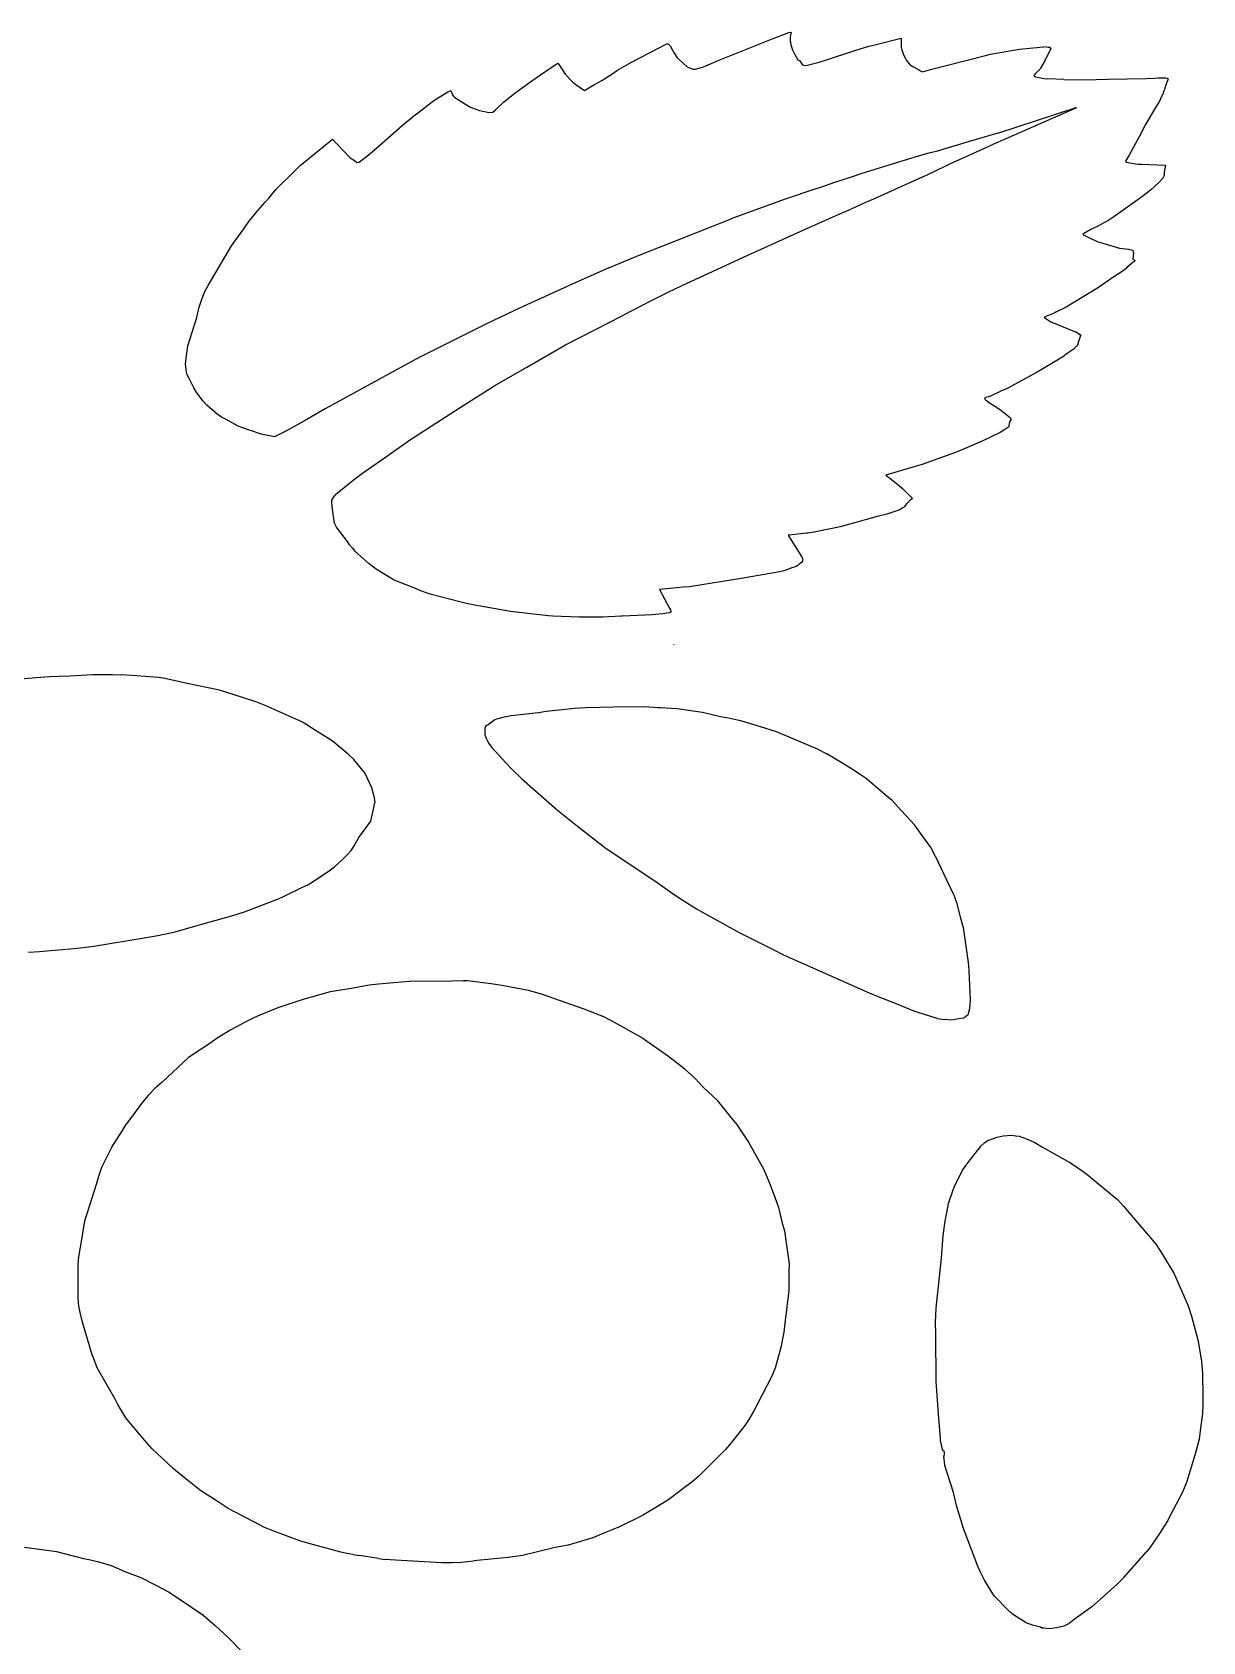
# Model space of a CAD drawing. Extents: x -208 to -97, y -176 to -61.
# Drawn here: x -152.6 to -97, y -137.8 to -61.3 of the extents above; entities that cross this region are included whole.
import ezdxf

# ---------------------------------------------------------------- set-up
doc = ezdxf.new("R2010")
doc.units = 0
doc.layers.get('0').update_dxf_attribs({"linetype": 'CONTINUOUS'})

msp = doc.modelspace()

# ---------------------------------------------------------------- linework, layer by layer
for p, q in [((-122.909, -62.124), (-122.445, -61.898)), ((-122.445, -61.898), (-122.392, -61.9)), ((-122.392, -61.9), (-122.299, -61.994)), ((-120.006, -62.689), (-117.404, -61.633)), ((-117.404, -61.633), (-116.652, -61.353)), ((-116.652, -61.353), (-116.545, -61.341)), ((-116.571, -61.488), (-116.597, -61.575)), ((-116.597, -61.575), (-116.596, -61.605)), ((-116.596, -61.605), (-116.591, -61.731)), ((-116.591, -61.731), (-116.551, -61.94)), ((-116.56, -61.424), (-116.571, -61.488)), ((-116.558, -61.391), (-116.56, -61.424)), ((-116.545, -61.341), (-116.558, -61.391)), ((-116.551, -61.94), (-116.478, -62.181)), ((-112.848, -62.003), (-112.567, -61.935)), ((-112.567, -61.935), (-111.319, -61.626)), ((-111.319, -61.626), (-111.318, -61.718)), ((-111.318, -61.718), (-111.319, -61.814)), ((-111.319, -61.814), (-111.318, -62.063)), ((-124.133, -62.765), (-122.909, -62.124)), ((-122.299, -61.994), (-122.099, -62.344)), ((-122.099, -62.344), (-121.965, -62.564)), ((-121.965, -62.564), (-121.813, -62.681)), ((-121.813, -62.681), (-121.658, -62.832)), ((-120.597, -62.946), (-120.006, -62.689)), ((-116.478, -62.181), (-116.37, -62.393)), ((-116.37, -62.393), (-116.22, -62.656)), ((-116.22, -62.656), (-116.132, -62.697)), ((-116.132, -62.697), (-116.057, -62.831)), ((-115.269, -62.78), (-114.917, -62.669)), ((-114.917, -62.669), (-113.519, -62.215)), ((-113.519, -62.215), (-112.848, -62.003)), ((-111.318, -62.063), (-111.305, -62.125)), ((-111.305, -62.125), (-111.211, -62.419)), ((-111.211, -62.419), (-111.115, -62.585)), ((-111.115, -62.585), (-111.066, -62.681)), ((-111.066, -62.681), (-110.913, -62.855)), ((-109.854, -63.105), (-107.372, -62.462)), ((-107.372, -62.462), (-107.063, -62.389)), ((-107.063, -62.389), (-105.985, -62.196)), ((-105.985, -62.196), (-105.692, -62.147)), ((-105.692, -62.147), (-105.205, -62.1)), ((-105.205, -62.1), (-104.541, -62.039)), ((-104.478, -62.672), (-104.696, -63.046)), ((-104.322, -62.063), (-104.541, -62.039)), ((-104.405, -62.527), (-104.478, -62.672)), ((-104.288, -62.287), (-104.405, -62.527)), ((-104.234, -62.07), (-104.322, -62.063)), ((-104.208, -62.112), (-104.288, -62.287)), ((-104.208, -62.112), (-104.234, -62.07)), ((-128.919, -63.676), (-127.989, -63.046)), ((-127.989, -63.046), (-127.626, -62.817)), ((-127.626, -62.817), (-127.539, -62.947)), ((-127.539, -62.947), (-127.284, -63.341)), ((-127.284, -63.341), (-126.98, -63.653)), ((-125.544, -63.631), (-125.113, -63.371)), ((-125.113, -63.371), (-124.796, -63.142)), ((-124.796, -63.142), (-124.133, -62.765)), ((-121.658, -62.832), (-121.479, -62.989)), ((-121.479, -62.989), (-121.295, -63.068)), ((-121.295, -63.068), (-121.197, -63.102)), ((-121.197, -63.102), (-121.162, -63.101)), ((-121.162, -63.101), (-121.101, -63.094)), ((-121.101, -63.094), (-120.76, -62.999)), ((-120.76, -62.999), (-120.597, -62.946)), ((-116.057, -62.831), (-116.019, -62.877)), ((-116.019, -62.877), (-115.957, -62.906)), ((-115.957, -62.906), (-115.838, -62.929)), ((-115.838, -62.929), (-115.269, -62.78)), ((-110.913, -62.855), (-110.835, -62.927)), ((-110.835, -62.927), (-110.758, -62.974)), ((-110.758, -62.974), (-110.499, -63.108)), ((-110.499, -63.108), (-110.403, -63.171)), ((-110.403, -63.171), (-110.3, -63.226)), ((-110.3, -63.226), (-109.854, -63.105)), ((-104.999, -63.388), (-105.002, -63.433)), ((-105.002, -63.433), (-104.938, -63.456)), ((-104.985, -63.364), (-104.999, -63.388)), ((-104.941, -63.323), (-104.985, -63.364)), ((-104.766, -63.15), (-104.941, -63.323)), ((-104.938, -63.456), (-104.756, -63.493)), ((-104.766, -63.15), (-104.731, -63.114)), ((-104.696, -63.046), (-104.731, -63.114)), ((-133.518, -64.593), (-132.944, -64.223)), ((-132.944, -64.223), (-132.858, -64.182)), ((-132.858, -64.182), (-132.727, -64.133)), ((-132.697, -64.147), (-132.727, -64.133)), ((-132.697, -64.147), (-132.682, -64.191)), ((-132.682, -64.191), (-132.648, -64.286)), ((-130.208, -64.669), (-129.671, -64.242)), ((-129.671, -64.242), (-128.919, -63.676)), ((-126.98, -63.653), (-126.929, -63.705)), ((-126.929, -63.705), (-126.769, -63.824)), ((-126.769, -63.824), (-126.357, -64.115)), ((-126.357, -64.115), (-126.072, -63.936)), ((-126.072, -63.936), (-125.883, -63.82)), ((-125.883, -63.82), (-125.544, -63.631)), ((-104.756, -63.493), (-104.531, -63.54)), ((-104.531, -63.54), (-104.366, -63.558)), ((-103.581, -63.594), (-104.366, -63.558)), ((-103.581, -63.594), (-103.048, -63.604)), ((-103.048, -63.604), (-102.051, -63.588)), ((-102.051, -63.588), (-101.487, -63.574)), ((-101.487, -63.574), (-99.676, -63.539)), ((-99.676, -63.539), (-99.273, -63.523)), ((-99.273, -63.523), (-99.116, -63.504)), ((-99.116, -63.504), (-98.878, -63.512)), ((-98.878, -63.512), (-98.747, -63.51)), ((-98.83, -64.13), (-98.861, -64.246)), ((-98.808, -64.058), (-98.83, -64.13)), ((-98.748, -63.883), (-98.808, -64.058)), ((-98.651, -63.609), (-98.748, -63.883)), ((-98.747, -63.51), (-98.67, -63.528)), ((-98.67, -63.528), (-98.623, -63.563)), ((-98.623, -63.563), (-98.651, -63.609)), ((-134.236, -65.134), (-133.518, -64.593)), ((-132.648, -64.286), (-132.599, -64.359)), ((-132.599, -64.359), (-132.548, -64.424)), ((-132.548, -64.424), (-132.476, -64.471)), ((-132.476, -64.471), (-131.812, -64.889)), ((-131.812, -64.889), (-131.703, -64.937)), ((-131.703, -64.937), (-131.347, -65.066)), ((-130.59, -65.028), (-130.208, -64.669)), ((-102.98, -64.939), (-107.105, -66.748)), ((-106.727, -66.133), (-103.049, -64.932)), ((-102.98, -64.939), (-103.049, -64.932)), ((-99.231, -64.918), (-99.702, -65.724)), ((-99.046, -64.611), (-99.231, -64.918)), ((-98.994, -64.506), (-99.046, -64.611)), ((-98.861, -64.246), (-98.994, -64.506)), ((-135.023, -65.775), (-134.476, -65.316)), ((-134.476, -65.316), (-134.236, -65.134)), ((-131.347, -65.066), (-131.211, -65.097)), ((-131.211, -65.097), (-131.034, -65.131)), ((-131.034, -65.131), (-130.914, -65.16)), ((-130.914, -65.16), (-130.716, -65.142)), ((-130.716, -65.142), (-130.59, -65.028)), ((-99.702, -65.724), (-99.997, -66.287)), ((-138.939, -66.908), (-138.338, -66.419)), ((-138.338, -66.419), (-138.16, -66.615)), ((-136.238, -66.834), (-135.023, -65.775)), ((-106.727, -66.133), (-108.132, -66.55)), ((-99.997, -66.287), (-100.481, -67.183)), ((-139.868, -67.674), (-138.939, -66.908)), ((-138.16, -66.615), (-137.499, -67.312)), ((-137.053, -67.493), (-136.786, -67.291)), ((-136.786, -67.291), (-136.666, -67.204)), ((-136.666, -67.204), (-136.238, -66.834)), ((-110.507, -67.228), (-111.909, -67.663)), ((-110.003, -67.094), (-110.507, -67.228)), ((-109.658, -67.013), (-110.003, -67.094)), ((-108.132, -66.55), (-109.658, -67.013)), ((-108.861, -67.537), (-107.105, -66.748)), ((-100.519, -67.237), (-100.652, -67.477)), ((-100.481, -67.183), (-100.519, -67.237)), ((-141.009, -68.797), (-140.213, -68.005)), ((-140.213, -68.005), (-139.868, -67.674)), ((-137.499, -67.312), (-137.299, -67.436)), ((-137.299, -67.436), (-137.189, -67.539)), ((-137.189, -67.539), (-137.078, -67.511)), ((-137.078, -67.511), (-137.053, -67.493)), ((-112.825, -67.947), (-113.237, -68.078)), ((-112.315, -67.787), (-112.825, -67.947)), ((-111.909, -67.663), (-112.315, -67.787)), ((-110.317, -68.236), (-109.745, -67.968)), ((-109.745, -67.968), (-109.094, -67.647)), ((-109.094, -67.647), (-109.002, -67.601)), ((-109.002, -67.601), (-108.861, -67.537)), ((-100.652, -67.477), (-100.624, -67.517)), ((-100.624, -67.517), (-100.355, -67.563)), ((-100.355, -67.563), (-100.176, -67.602)), ((-100.176, -67.602), (-100.034, -67.615)), ((-100.034, -67.615), (-99.909, -67.618)), ((-99.909, -67.618), (-98.76, -67.652)), ((-98.817, -67.988), (-98.819, -68.132)), ((-98.76, -67.652), (-98.817, -67.988)), ((-141.367, -69.231), (-141.009, -68.797)), ((-115.325, -68.773), (-116.871, -69.284)), ((-115.198, -68.729), (-115.325, -68.773)), ((-114.487, -68.487), (-115.198, -68.729)), ((-114.178, -68.385), (-114.487, -68.487)), ((-113.548, -68.179), (-114.178, -68.385)), ((-113.237, -68.078), (-113.548, -68.179)), ((-110.317, -68.236), (-112.631, -69.27)), ((-99.271, -68.668), (-99.466, -68.855)), ((-99.068, -68.489), (-99.271, -68.668)), ((-98.872, -68.269), (-99.068, -68.489)), ((-98.819, -68.132), (-98.872, -68.269)), ((-141.867, -69.794), (-141.536, -69.415)), ((-141.536, -69.415), (-141.367, -69.231)), ((-117.702, -69.584), (-119.312, -70.17)), ((-116.871, -69.284), (-117.702, -69.584)), ((-113.003, -69.439), (-113.461, -69.642)), ((-112.631, -69.27), (-113.003, -69.439)), ((-99.941, -69.211), (-101.21, -70.109)), ((-99.545, -68.913), (-99.941, -69.211)), ((-99.466, -68.855), (-99.545, -68.913)), ((-142.549, -70.686), (-142.307, -70.329)), ((-142.307, -70.329), (-141.963, -69.906)), ((-141.963, -69.906), (-141.867, -69.794)), ((-121.987, -71.24), (-119.312, -70.17)), ((-114.962, -70.299), (-115.786, -70.664)), ((-114.534, -70.111), (-114.962, -70.299)), ((-114.243, -69.984), (-114.534, -70.111)), ((-113.946, -69.855), (-114.243, -69.984)), ((-113.461, -69.642), (-113.946, -69.855)), ((-101.494, -70.306), (-101.693, -70.407)), ((-101.21, -70.109), (-101.494, -70.306)), ((-143.141, -71.492), (-142.549, -70.686)), ((-115.786, -70.664), (-118.155, -71.744)), ((-102.308, -70.721), (-102.683, -70.935)), ((-102.683, -70.935), (-102.662, -70.968)), ((-102.662, -70.968), (-102.557, -71.02)), ((-102.557, -71.02), (-102.392, -71.093)), ((-102.392, -71.093), (-101.966, -71.3)), ((-101.905, -70.524), (-102.308, -70.721)), ((-101.693, -70.407), (-101.905, -70.524)), ((-144.243, -73.384), (-143.141, -71.492)), ((-124.407, -72.203), (-123.602, -71.872)), ((-123.602, -71.872), (-122.795, -71.551)), ((-122.795, -71.551), (-121.987, -71.24)), ((-118.155, -71.744), (-118.61, -71.959)), ((-101.966, -71.3), (-101.726, -71.372)), ((-101.726, -71.372), (-100.937, -71.597)), ((-100.937, -71.597), (-100.508, -71.658)), ((-100.508, -71.658), (-100.381, -71.682)), ((-100.381, -71.682), (-100.308, -71.714)), ((-100.283, -71.82), (-100.311, -72.126)), ((-100.308, -71.714), (-100.295, -71.771)), ((-100.295, -71.771), (-100.283, -71.82)), ((-125.209, -72.543), (-126.8, -73.251)), ((-125.209, -72.543), (-124.407, -72.203)), ((-118.61, -71.959), (-121.743, -73.394)), ((-100.624, -72.568), (-100.747, -72.663)), ((-100.594, -72.528), (-100.624, -72.568)), ((-100.219, -72.212), (-100.594, -72.528)), ((-100.311, -72.126), (-100.203, -72.183)), ((-100.203, -72.183), (-100.219, -72.212)), ((-144.403, -73.67), (-144.243, -73.384)), ((-126.8, -73.251), (-129.454, -74.453)), ((-121.743, -73.394), (-122.402, -73.71)), ((-101.262, -73.003), (-101.934, -73.476)), ((-100.81, -72.711), (-101.262, -73.003)), ((-100.747, -72.663), (-100.81, -72.711)), ((-144.688, -74.449), (-144.554, -74.032)), ((-144.554, -74.032), (-144.403, -73.67)), ((-123.188, -74.104), (-124.512, -74.786)), ((-122.402, -73.71), (-123.188, -74.104)), ((-101.934, -73.476), (-103.47, -74.402)), ((-145.215, -76.249), (-144.786, -74.905)), ((-144.786, -74.905), (-144.688, -74.449)), ((-129.454, -74.453), (-131.027, -75.196)), ((-127.273, -76.202), (-124.512, -74.786)), ((-104.498, -74.876), (-104.513, -74.9)), ((-104.513, -74.9), (-104.49, -74.921)), ((-104.472, -74.86), (-104.498, -74.876)), ((-104.49, -74.921), (-104.209, -75.104)), ((-104.441, -74.855), (-104.472, -74.86)), ((-104.052, -74.695), (-104.441, -74.855)), ((-103.97, -74.642), (-104.052, -74.695)), ((-103.47, -74.402), (-103.97, -74.642)), ((-131.027, -75.196), (-132.755, -76.067)), ((-104.209, -75.104), (-104.16, -75.124)), ((-104.16, -75.124), (-103.422, -75.426)), ((-103.422, -75.426), (-103.083, -75.558)), ((-103.083, -75.558), (-103.047, -75.571)), ((-103.047, -75.571), (-103.006, -75.586)), ((-103.006, -75.586), (-102.82, -75.7)), ((-102.82, -75.7), (-102.783, -75.725)), ((-145.293, -76.836), (-145.215, -76.249)), ((-132.755, -76.067), (-134.184, -76.781)), ((-129.097, -77.25), (-127.273, -76.202)), ((-103.139, -76.418), (-103.42, -76.613)), ((-102.978, -76.256), (-103.139, -76.418)), ((-102.938, -76.203), (-102.978, -76.256)), ((-102.905, -76.157), (-102.938, -76.203)), ((-102.907, -76.045), (-102.911, -76.113)), ((-102.905, -76.157), (-102.911, -76.113)), ((-102.88, -76.015), (-102.907, -76.045)), ((-102.862, -75.94), (-102.88, -76.015)), ((-102.852, -75.912), (-102.862, -75.94)), ((-102.823, -75.858), (-102.852, -75.912)), ((-102.795, -75.756), (-102.823, -75.858)), ((-102.783, -75.725), (-102.795, -75.756)), ((-145.328, -77.108), (-145.293, -76.836)), ((-145.294, -77.374), (-145.328, -77.108)), ((-134.982, -77.213), (-138.682, -79.245)), ((-134.184, -76.781), (-134.982, -77.213)), ((-104.069, -77.037), (-104.847, -77.488)), ((-103.634, -76.766), (-104.069, -77.037)), ((-103.42, -76.613), (-103.634, -76.766)), ((-145.267, -77.585), (-145.294, -77.374)), ((-145.182, -77.728), (-145.267, -77.585)), ((-144.933, -78.247), (-145.182, -77.728)), ((-130.629, -78.125), (-129.097, -77.25)), ((-104.847, -77.488), (-106.278, -78.272)), ((-144.816, -78.426), (-144.933, -78.247)), ((-144.5, -78.865), (-144.816, -78.426)), ((-132.227, -79.147), (-130.629, -78.125)), ((-107.356, -78.724), (-107.301, -78.698)), ((-107.356, -78.724), (-107.31, -78.83)), ((-107.163, -78.669), (-107.301, -78.698)), ((-107.068, -78.641), (-107.163, -78.669)), ((-106.554, -78.38), (-107.068, -78.641)), ((-106.278, -78.272), (-106.554, -78.38)), ((-144.304, -79.066), (-144.5, -78.865)), ((-143.819, -79.495), (-144.304, -79.066)), ((-143.614, -79.627), (-143.819, -79.495)), ((-138.682, -79.245), (-139.666, -79.806)), ((-134.632, -80.701), (-132.227, -79.147)), ((-107.206, -78.895), (-107.31, -78.83)), ((-107.206, -78.895), (-106.872, -79.112)), ((-106.872, -79.112), (-106.598, -79.292)), ((-106.598, -79.292), (-106.284, -79.531)), ((-106.284, -79.531), (-106.12, -79.667)), ((-143.322, -79.779), (-143.614, -79.627)), ((-142.816, -80.061), (-143.322, -79.779)), ((-142.292, -80.254), (-142.816, -80.061)), ((-142.181, -80.286), (-142.292, -80.254)), ((-141.732, -80.437), (-142.181, -80.286)), ((-140.562, -80.298), (-141.1, -80.574)), ((-139.666, -79.806), (-140.562, -80.298)), ((-106.389, -80.226), (-106.606, -80.366)), ((-106.203, -80.09), (-106.389, -80.226)), ((-106.178, -79.929), (-106.205, -80.026)), ((-106.205, -80.026), (-106.203, -80.09)), ((-106.144, -79.845), (-106.178, -79.929)), ((-106.108, -79.766), (-106.144, -79.845)), ((-106.12, -79.667), (-106.107, -79.739)), ((-106.107, -79.739), (-106.108, -79.766)), ((-141.485, -80.491), (-141.732, -80.437)), ((-141.1, -80.574), (-141.485, -80.491)), ((-135.863, -81.566), (-134.632, -80.701)), ((-107.408, -80.737), (-108.159, -81.074)), ((-106.606, -80.366), (-107.408, -80.737)), ((-136.554, -82.047), (-135.863, -81.566)), ((-109.569, -81.61), (-110.311, -81.876)), ((-108.737, -81.306), (-109.569, -81.61)), ((-108.159, -81.074), (-108.737, -81.306)), ((-137.352, -82.622), (-136.914, -82.296)), ((-136.914, -82.296), (-136.554, -82.047)), ((-110.764, -82.013), (-112.037, -82.387)), ((-112.037, -82.387), (-111.492, -82.816)), ((-110.311, -81.876), (-110.764, -82.013)), ((-138.201, -83.304), (-138.247, -83.368)), ((-138.201, -83.304), (-137.352, -82.622)), ((-111.492, -82.816), (-111.232, -83.034)), ((-111.232, -83.034), (-110.838, -83.434)), ((-138.376, -83.727), (-138.367, -83.578)), ((-138.339, -84.002), (-138.376, -83.727)), ((-138.367, -83.578), (-138.247, -83.368)), ((-138.235, -84.669), (-138.339, -84.002)), ((-111.563, -84.098), (-111.997, -84.247)), ((-111.355, -84.017), (-111.563, -84.098)), ((-111.274, -83.965), (-111.355, -84.017)), ((-111.211, -83.925), (-111.274, -83.965)), ((-111.18, -83.896), (-111.211, -83.925)), ((-111.046, -83.742), (-111.18, -83.896)), ((-110.873, -83.569), (-111.046, -83.742)), ((-110.814, -83.535), (-110.873, -83.569)), ((-110.838, -83.434), (-110.79, -83.49)), ((-110.789, -83.521), (-110.814, -83.535)), ((-110.789, -83.521), (-110.79, -83.49)), ((-138.149, -84.855), (-138.235, -84.669)), ((-137.631, -85.54), (-138.149, -84.855)), ((-114.221, -84.838), (-115.293, -85.061)), ((-112.393, -84.342), (-114.221, -84.838)), ((-111.997, -84.247), (-112.393, -84.342)), ((-137.524, -85.706), (-137.631, -85.54)), ((-116.502, -85.23), (-116.678, -85.238)), ((-116.678, -85.238), (-116.504, -85.52)), ((-116.504, -85.52), (-116.025, -86.306)), ((-115.808, -85.147), (-116.502, -85.23)), ((-115.748, -85.141), (-115.808, -85.147)), ((-115.446, -85.092), (-115.748, -85.141)), ((-115.293, -85.061), (-115.446, -85.092)), ((-137.394, -85.853), (-137.524, -85.706)), ((-137.394, -85.853), (-137.269, -86.002)), ((-136.588, -86.601), (-137.269, -86.002)), ((-116.025, -86.306), (-115.989, -86.376)), ((-115.996, -86.409), (-116, -86.476)), ((-115.989, -86.376), (-115.996, -86.409)), ((-136.395, -86.768), (-136.588, -86.601)), ((-136.267, -86.854), (-136.395, -86.768)), ((-136.014, -87.012), (-136.267, -86.854)), ((-135.413, -87.382), (-136.014, -87.012)), ((-117.085, -86.986), (-118.924, -87.293)), ((-116.829, -86.919), (-117.085, -86.986)), ((-116.553, -86.806), (-116.829, -86.919)), ((-116.305, -86.731), (-116.553, -86.806)), ((-116.224, -86.689), (-116.305, -86.731)), ((-116.139, -86.608), (-116.224, -86.689)), ((-116.021, -86.524), (-116.139, -86.608)), ((-116, -86.476), (-116.021, -86.524)), ((-134.55, -87.712), (-135.413, -87.382)), ((-134.056, -87.917), (-134.55, -87.712)), ((-133.69, -88.043), (-134.056, -87.917)), ((-121.667, -87.715), (-122.806, -87.816)), ((-122.806, -87.816), (-122.33, -88.71)), ((-121.366, -87.688), (-121.667, -87.715)), ((-121.283, -87.678), (-121.366, -87.688)), ((-118.924, -87.293), (-121.283, -87.678)), ((-132.224, -88.43), (-133.69, -88.043)), ((-131.909, -88.508), (-132.224, -88.43)), ((-131.576, -88.572), (-131.909, -88.508)), ((-129.877, -88.872), (-131.576, -88.572)), ((-122.33, -88.71), (-122.277, -88.791)), ((-128.649, -89.007), (-129.877, -88.872)), ((-128.076, -89.072), (-128.649, -89.007)), ((-127.866, -89.082), (-128.076, -89.072)), ((-126.615, -89.144), (-127.866, -89.082)), ((-125.603, -89.132), (-126.615, -89.144)), ((-125.498, -89.132), (-125.603, -89.132)), ((-124.624, -89.083), (-125.498, -89.132)), ((-124.56, -89.096), (-124.624, -89.083)), ((-123.15, -89.019), (-124.56, -89.096)), ((-122.633, -88.981), (-123.15, -89.019)), ((-122.357, -88.938), (-122.633, -88.981)), ((-122.263, -88.898), (-122.357, -88.938)), ((-122.277, -88.791), (-122.262, -88.861)), ((-122.262, -88.861), (-122.263, -88.898)), ((-122.106, -90.459), (-122.11, -90.431)), ((-153.132, -92.07), (-152.432, -92.006)), ((-152.432, -92.006), (-151.792, -91.955)), ((-151.792, -91.955), (-151.339, -91.943)), ((-151.339, -91.943), (-150.824, -91.918)), ((-150.824, -91.918), (-149.732, -91.863)), ((-149.732, -91.863), (-148.79, -91.867)), ((-148.79, -91.867), (-148.349, -91.87)), ((-148.107, -91.89), (-148.349, -91.87)), ((-147.645, -91.924), (-148.107, -91.89)), ((-146.623, -92.005), (-147.645, -91.924)), ((-146.301, -92.056), (-146.623, -92.005)), ((-145.239, -92.291), (-146.301, -92.056)), ((-143.714, -92.603), (-145.239, -92.291)), ((-142.615, -92.958), (-143.714, -92.603)), ((-141.93, -93.178), (-142.615, -92.958)), ((-141.544, -93.34), (-141.93, -93.178)), ((-139.969, -94.029), (-141.544, -93.34)), ((-139.767, -94.129), (-139.969, -94.029)), ((-130.616, -94.016), (-130.935, -94.247)), ((-130.543, -93.987), (-130.616, -94.016)), ((-130.48, -93.968), (-130.543, -93.987)), ((-130.185, -93.891), (-130.48, -93.968)), ((-130.086, -93.867), (-130.185, -93.891)), ((-129.855, -93.822), (-130.086, -93.867)), ((-128.559, -93.676), (-129.855, -93.822)), ((-128.559, -93.676), (-128.373, -93.639)), ((-128.373, -93.639), (-128.171, -93.605)), ((-128.171, -93.605), (-127.883, -93.564)), ((-127.883, -93.564), (-126.831, -93.461)), ((-126.831, -93.461), (-126.315, -93.43)), ((-126.315, -93.43), (-124.982, -93.404)), ((-124.982, -93.404), (-123.51, -93.388)), ((-123.51, -93.388), (-122.885, -93.421)), ((-122.885, -93.421), (-122.753, -93.433)), ((-122.753, -93.433), (-121.953, -93.473)), ((-121.953, -93.473), (-121.315, -93.564)), ((-121.315, -93.564), (-120.755, -93.652)), ((-120.755, -93.652), (-119.902, -93.853)), ((-119.902, -93.853), (-119.516, -93.925)), ((-119.516, -93.925), (-118.954, -94.051)), ((-118.954, -94.051), (-118.062, -94.308)), ((-139.683, -94.18), (-139.767, -94.129)), ((-139.194, -94.494), (-139.683, -94.18)), ((-138.358, -95.009), (-139.194, -94.494)), ((-131.065, -94.335), (-131.103, -94.411)), ((-131.103, -94.411), (-131.098, -94.682)), ((-131.098, -94.682), (-131.099, -94.727)), ((-131.099, -94.727), (-131.029, -94.886)), ((-131.007, -94.287), (-131.065, -94.335)), ((-130.935, -94.247), (-131.007, -94.287)), ((-118.062, -94.308), (-117.259, -94.568)), ((-117.259, -94.568), (-116.764, -94.778)), ((-116.764, -94.778), (-115.311, -95.389)), ((-137.968, -95.326), (-138.358, -95.009)), ((-137.586, -95.643), (-137.968, -95.326)), ((-131.029, -94.886), (-130.904, -95.134)), ((-130.904, -95.134), (-130.78, -95.306)), ((-130.78, -95.306), (-130.095, -96.062)), ((-115.311, -95.389), (-114.846, -95.627)), ((-137.329, -95.901), (-137.586, -95.643)), ((-137.031, -96.244), (-137.329, -95.901)), ((-136.801, -96.529), (-137.031, -96.244)), ((-130.095, -96.062), (-129.802, -96.378)), ((-113.727, -96.318), (-114.846, -95.627)), ((-113.261, -96.61), (-113.727, -96.318)), ((-136.465, -97.238), (-136.801, -96.529)), ((-129.802, -96.378), (-129.337, -96.818)), ((-129.337, -96.818), (-127.651, -98.307)), ((-112.977, -96.809), (-113.261, -96.61)), ((-111.975, -97.657), (-112.977, -96.809)), ((-136.349, -97.719), (-136.465, -97.238)), ((-136.322, -97.841), (-136.349, -97.719)), ((-136.315, -97.911), (-136.322, -97.841)), ((-111.765, -97.837), (-111.975, -97.657)), ((-111.302, -98.341), (-111.765, -97.837)), ((-136.515, -98.829), (-136.387, -98.266)), ((-136.387, -98.266), (-136.328, -97.963)), ((-136.328, -97.963), (-136.315, -97.911)), ((-127.651, -98.307), (-126.689, -99.07)), ((-110.671, -99.015), (-111.302, -98.341)), ((-137.08, -99.598), (-136.515, -98.829)), ((-126.689, -99.07), (-125.327, -100.128)), ((-110.315, -99.505), (-110.671, -99.015)), ((-137.455, -100.22), (-137.392, -100.134)), ((-137.392, -100.134), (-137.307, -100.004)), ((-137.307, -100.004), (-137.08, -99.598)), ((-125.327, -100.128), (-123.063, -101.631)), ((-109.897, -100.09), (-110.315, -99.505)), ((-109.897, -100.09), (-109.837, -100.22)), ((-138.243, -100.997), (-137.811, -100.6)), ((-137.811, -100.6), (-137.62, -100.41)), ((-137.62, -100.41), (-137.455, -100.22)), ((-109.837, -100.22), (-109.575, -100.729)), ((-108.829, -102.301), (-109.575, -100.729)), ((-139.304, -101.731), (-138.429, -101.137)), ((-138.429, -101.137), (-138.243, -100.997)), ((-123.063, -101.631), (-122.105, -102.316)), ((-140.898, -102.513), (-140.633, -102.394)), ((-140.633, -102.394), (-139.759, -101.972)), ((-139.759, -101.972), (-139.517, -101.849)), ((-139.517, -101.849), (-139.304, -101.731)), ((-122.105, -102.316), (-121.597, -102.639)), ((-108.829, -102.301), (-108.684, -102.698)), ((-143.067, -103.317), (-142.526, -103.137)), ((-142.526, -103.137), (-141.483, -102.743)), ((-141.483, -102.743), (-140.898, -102.513)), ((-121.597, -102.639), (-121.035, -102.998)), ((-121.035, -102.998), (-120.647, -103.219)), ((-120.647, -103.219), (-119.018, -104.125)), ((-108.684, -102.698), (-108.506, -103.372)), ((-145.818, -104.082), (-144.939, -103.839)), ((-144.939, -103.839), (-143.067, -103.317)), ((-108.506, -103.372), (-108.373, -103.881)), ((-108.373, -103.881), (-108.139, -105.538)), ((-150.162, -104.834), (-149.59, -104.761)), ((-149.59, -104.761), (-147.286, -104.38)), ((-147.286, -104.38), (-146.641, -104.268)), ((-146.641, -104.268), (-145.818, -104.082)), ((-119.018, -104.125), (-117.395, -104.931)), ((-152.783, -105.061), (-152.255, -105.024)), ((-152.255, -105.024), (-150.801, -104.9)), ((-150.801, -104.9), (-150.162, -104.834)), ((-117.395, -104.931), (-116.905, -105.175)), ((-116.905, -105.175), (-116.193, -105.499)), ((-116.193, -105.499), (-112.843, -106.985)), ((-108.139, -105.538), (-108.098, -105.918)), ((-108.098, -105.918), (-108.039, -107.333)), ((-138.443, -106.942), (-139.29, -107.169)), ((-137.442, -106.778), (-138.443, -106.942)), ((-136.594, -106.616), (-137.442, -106.778)), ((-136.153, -106.57), (-136.594, -106.616)), ((-134.701, -106.452), (-136.153, -106.57)), ((-132.69, -106.429), (-134.701, -106.452)), ((-132.126, -106.411), (-132.69, -106.429)), ((-131.926, -106.422), (-132.126, -106.411)), ((-130.8, -106.553), (-131.926, -106.422)), ((-130.201, -106.656), (-130.8, -106.553)), ((-129.02, -106.88), (-130.201, -106.656)), ((-128.41, -107.051), (-129.02, -106.88)), ((-126.382, -107.758), (-128.41, -107.051)), ((-112.843, -106.985), (-112.461, -107.144)), ((-140.936, -107.694), (-141.786, -108.051)), ((-139.98, -107.375), (-140.936, -107.694)), ((-139.527, -107.237), (-139.98, -107.375)), ((-139.29, -107.169), (-139.527, -107.237)), ((-125.888, -107.952), (-126.382, -107.758)), ((-112.461, -107.144), (-111.522, -107.517)), ((-111.522, -107.517), (-110.755, -107.819)), ((-110.755, -107.819), (-110.531, -107.899)), ((-108.076, -107.75), (-108.147, -108.042)), ((-108.039, -107.333), (-108.076, -107.75)), ((-142.457, -108.364), (-143.175, -108.74)), ((-142.328, -108.306), (-142.457, -108.364)), ((-142.048, -108.159), (-142.328, -108.306)), ((-141.786, -108.051), (-142.048, -108.159)), ((-125.446, -108.13), (-125.888, -107.952)), ((-124.931, -108.4), (-125.446, -108.13)), ((-123.685, -109.096), (-124.931, -108.4)), ((-110.531, -107.899), (-109.676, -108.181)), ((-109.598, -108.206), (-109.676, -108.181)), ((-109.598, -108.206), (-109.231, -108.246)), ((-108.922, -108.292), (-109.231, -108.246)), ((-108.573, -108.219), (-108.922, -108.292)), ((-108.349, -108.188), (-108.573, -108.219)), ((-108.308, -108.167), (-108.349, -108.188)), ((-108.289, -108.118), (-108.308, -108.167)), ((-108.237, -108.118), (-108.289, -108.118)), ((-108.147, -108.042), (-108.237, -108.118)), ((-144.124, -109.36), (-145.174, -110.056)), ((-143.818, -109.142), (-144.124, -109.36)), ((-143.175, -108.74), (-143.818, -109.142)), ((-122.585, -109.864), (-123.685, -109.096)), ((-145.174, -110.056), (-146.426, -111.232)), ((-122.353, -110.02), (-122.585, -109.864)), ((-121.597, -110.608), (-122.353, -110.02)), ((-121.297, -110.877), (-121.597, -110.608)), ((-121.107, -111.063), (-121.297, -110.877)), ((-146.758, -111.513), (-147.094, -111.858)), ((-146.426, -111.232), (-146.758, -111.513)), ((-120.923, -111.254), (-121.107, -111.063)), ((-120.747, -111.449), (-120.923, -111.254)), ((-120.023, -112.116), (-120.747, -111.449)), ((-147.369, -112.188), (-147.708, -112.66)), ((-147.094, -111.858), (-147.369, -112.188)), ((-119.167, -113.179), (-120.023, -112.116)), ((-147.708, -112.66), (-148.119, -113.206)), ((-119.167, -113.179), (-118.573, -114.076)), ((-148.824, -114.312), (-148.321, -113.526)), ((-148.321, -113.526), (-148.119, -113.206)), ((-107.144, -113.98), (-106.753, -113.838)), ((-106.753, -113.838), (-106.464, -113.781)), ((-106.464, -113.781), (-106.069, -113.755)), ((-106.069, -113.755), (-105.874, -113.784)), ((-105.874, -113.784), (-105.703, -113.803)), ((-105.703, -113.803), (-105.365, -113.922)), ((-105.365, -113.922), (-104.958, -114.103)), ((-149.132, -114.951), (-148.824, -114.312)), ((-118.573, -114.076), (-118.357, -114.442)), ((-118.357, -114.442), (-117.849, -115.381)), ((-108.091, -114.986), (-107.514, -114.262)), ((-107.514, -114.262), (-107.375, -114.132)), ((-107.144, -113.98), (-107.375, -114.132)), ((-104.958, -114.103), (-104.595, -114.32)), ((-104.595, -114.32), (-103.272, -115.064)), ((-149.443, -115.7), (-149.293, -115.263)), ((-149.293, -115.263), (-149.132, -114.951)), ((-117.849, -115.381), (-117.571, -116.033)), ((-108.707, -116.024), (-108.412, -115.44)), ((-108.412, -115.44), (-108.276, -115.235)), ((-108.276, -115.235), (-108.091, -114.986)), ((-103.272, -115.064), (-102.625, -115.506)), ((-150.103, -117.82), (-149.534, -116.033)), ((-149.534, -116.033), (-149.443, -115.7)), ((-117.571, -116.033), (-117.317, -116.696)), ((-108.84, -116.353), (-108.771, -116.138)), ((-108.771, -116.138), (-108.707, -116.024)), ((-102.625, -115.506), (-102.492, -115.602)), ((-102.492, -115.602), (-101.649, -116.305)), ((-117.317, -116.696), (-117.151, -117.179)), ((-109.143, -117.424), (-109.059, -117.004)), ((-109.059, -117.004), (-108.84, -116.353)), ((-101.649, -116.305), (-101.041, -116.813)), ((-101.041, -116.813), (-100.752, -117.127)), ((-117.151, -117.179), (-116.964, -117.923)), ((-109.229, -117.839), (-109.143, -117.424)), ((-100.752, -117.127), (-99.205, -118.949)), ((-150.226, -118.615), (-150.103, -117.82)), ((-116.964, -117.923), (-116.866, -118.296)), ((-116.866, -118.296), (-116.789, -118.757)), ((-109.405, -119.597), (-109.315, -118.51)), ((-109.315, -118.51), (-109.229, -117.839)), ((-150.388, -119.524), (-150.226, -118.615)), ((-116.789, -118.757), (-116.641, -119.864)), ((-99.205, -118.949), (-99.112, -119.071)), ((-99.112, -119.071), (-98.899, -119.414)), ((-150.423, -121.178), (-150.42, -119.874)), ((-150.42, -119.874), (-150.388, -119.524)), ((-116.641, -119.864), (-116.647, -120.228)), ((-109.651, -121.976), (-109.405, -119.597)), ((-98.899, -119.414), (-98.346, -120.34)), ((-116.647, -120.228), (-116.655, -120.611)), ((-116.655, -120.611), (-116.651, -121.133)), ((-98.346, -120.34), (-97.779, -121.641)), ((-150.43, -121.43), (-150.423, -121.178)), ((-150.414, -121.736), (-150.43, -121.43)), ((-116.651, -121.133), (-116.84, -122.69)), ((-150.399, -121.863), (-150.414, -121.736)), ((-150.328, -122.176), (-150.399, -121.863)), ((-150.211, -122.628), (-150.328, -122.176)), ((-109.683, -122.639), (-109.651, -121.976)), ((-97.779, -121.641), (-97.654, -121.914)), ((-97.654, -121.914), (-97.526, -122.342)), ((-97.526, -122.342), (-97.195, -123.538)), ((-149.757, -124.181), (-150.211, -122.628)), ((-116.887, -123.114), (-117.033, -123.834)), ((-116.84, -122.69), (-116.887, -123.114)), ((-109.671, -123.208), (-109.683, -122.639)), ((-117.033, -123.834), (-117.299, -124.821)), ((-109.655, -125.458), (-109.671, -123.208)), ((-97.195, -123.538), (-97.05, -124.504)), ((-149.696, -124.335), (-149.757, -124.181)), ((-149.518, -124.803), (-149.696, -124.335)), ((-97.05, -124.504), (-96.991, -125.055)), ((-148.665, -126.289), (-149.518, -124.803)), ((-117.428, -125.14), (-118.181, -126.577)), ((-117.391, -125.036), (-117.428, -125.14)), ((-117.299, -124.821), (-117.391, -125.036)), ((-96.991, -125.055), (-96.982, -126.188)), ((-109.642, -125.659), (-109.655, -125.458)), ((-109.592, -126.334), (-109.642, -125.659)), ((-96.982, -126.188), (-96.983, -126.578)), ((-148.542, -126.54), (-148.665, -126.289)), ((-148.152, -127.176), (-148.542, -126.54)), ((-118.327, -126.874), (-118.55, -127.256)), ((-118.181, -126.577), (-118.327, -126.874)), ((-109.519, -127.219), (-109.592, -126.334)), ((-96.983, -126.578), (-97.004, -126.971)), ((-147.862, -127.55), (-148.152, -127.176)), ((-147.261, -128.265), (-147.862, -127.55)), ((-118.75, -127.538), (-119.395, -128.376)), ((-118.55, -127.256), (-118.75, -127.538)), ((-109.444, -128.148), (-109.519, -127.219)), ((-97.004, -126.971), (-97.104, -127.794)), ((-146.925, -128.631), (-147.261, -128.265)), ((-119.395, -128.376), (-119.662, -128.693)), ((-109.443, -128.251), (-109.444, -128.148)), ((-109.349, -128.68), (-109.443, -128.251)), ((-97.159, -128.201), (-97.229, -128.49)), ((-97.104, -127.794), (-97.159, -128.201)), ((-145.921, -129.569), (-146.925, -128.631)), ((-120.023, -129.05), (-120.916, -129.941)), ((-119.662, -128.693), (-120.023, -129.05)), ((-109.299, -128.752), (-109.349, -128.68)), ((-109.263, -128.8), (-109.299, -128.752)), ((-109.271, -128.988), (-109.282, -129.013)), ((-109.277, -129.16), (-109.282, -129.013)), ((-109.261, -129.252), (-109.277, -129.16)), ((-109.271, -128.988), (-109.252, -128.893)), ((-109.252, -128.893), (-109.263, -128.8)), ((-109.236, -129.438), (-109.261, -129.252)), ((-97.36, -128.952), (-97.759, -130.253)), ((-97.229, -128.49), (-97.36, -128.952)), ((-145.685, -129.784), (-145.921, -129.569)), ((-145.467, -129.953), (-145.685, -129.784)), ((-144.594, -130.642), (-145.467, -129.953)), ((-120.916, -129.941), (-121.266, -130.236)), ((-108.827, -130.732), (-109.236, -129.438)), ((-143.868, -131.105), (-144.594, -130.642)), ((-121.543, -130.443), (-122.164, -130.925)), ((-121.266, -130.236), (-121.543, -130.443)), ((-108.694, -131.351), (-108.827, -130.732)), ((-97.948, -130.707), (-98.559, -131.89)), ((-97.759, -130.253), (-97.948, -130.707)), ((-143.295, -131.488), (-143.868, -131.105)), ((-142.082, -132.124), (-143.295, -131.488)), ((-123.1, -131.514), (-123.567, -131.788)), ((-122.357, -131.055), (-123.1, -131.514)), ((-122.164, -130.925), (-122.357, -131.055)), ((-108.359, -132.44), (-108.694, -131.351)), ((-141.567, -132.384), (-142.082, -132.124)), ((-124.772, -132.393), (-123.567, -131.788)), ((-98.643, -132.063), (-99.074, -132.721)), ((-98.559, -131.89), (-98.643, -132.063)), ((-141.259, -132.519), (-141.567, -132.384)), ((-139.889, -133.02), (-141.259, -132.519)), ((-139.391, -133.173), (-139.889, -133.02)), ((-125.963, -132.879), (-127.143, -133.227)), ((-125.332, -132.618), (-125.963, -132.879)), ((-124.772, -132.393), (-125.332, -132.618)), ((-107.65, -134.277), (-108.359, -132.44)), ((-99.074, -132.721), (-99.518, -133.369)), ((-152.975, -133.32), (-151.447, -133.527)), ((-151.447, -133.527), (-150.169, -133.858)), ((-137.936, -133.561), (-139.391, -133.173)), ((-137.582, -133.636), (-137.936, -133.561)), ((-137.357, -133.667), (-137.582, -133.636)), ((-137.357, -133.667), (-137.05, -133.719)), ((-136.146, -133.872), (-137.05, -133.719)), ((-129.985, -133.812), (-130.651, -133.884)), ((-129.304, -133.723), (-129.985, -133.812)), ((-127.761, -133.349), (-129.304, -133.723)), ((-127.143, -133.227), (-127.761, -133.349)), ((-100.73, -134.762), (-99.681, -133.569)), ((-99.518, -133.369), (-99.681, -133.569)), ((-150.169, -133.858), (-149.829, -133.929)), ((-149.829, -133.929), (-149.497, -134.009)), ((-149.497, -134.009), (-148.855, -134.2)), ((-148.855, -134.2), (-148.204, -134.478)), ((-148.204, -134.478), (-147.444, -134.774)), ((-136.146, -133.872), (-135.825, -133.919)), ((-135.606, -133.931), (-135.825, -133.919)), ((-133.161, -134.075), (-135.606, -133.931)), ((-132.652, -134.071), (-133.161, -134.075)), ((-132.372, -134.053), (-132.652, -134.071)), ((-132.372, -134.053), (-131.621, -133.981)), ((-130.651, -133.884), (-131.621, -133.981)), ((-107.562, -134.475), (-107.65, -134.277)), ((-107.356, -134.897), (-107.562, -134.475)), ((-147.444, -134.774), (-146.727, -135.132)), ((-146.727, -135.132), (-146.106, -135.464)), ((-106.952, -135.547), (-107.356, -134.897)), ((-101.064, -135.097), (-101.666, -135.643)), ((-100.73, -134.762), (-101.064, -135.097)), ((-146.106, -135.464), (-145.044, -136.172)), ((-106.878, -135.65), (-106.952, -135.547)), ((-106.797, -135.727), (-106.878, -135.65)), ((-106.308, -136.244), (-106.797, -135.727)), ((-101.834, -135.787), (-102.258, -136.155)), ((-101.666, -135.643), (-101.834, -135.787)), ((-145.044, -136.172), (-144.501, -136.548)), ((-144.501, -136.548), (-143.928, -137.031)), ((-106.028, -136.504), (-106.308, -136.244)), ((-105.632, -136.758), (-106.028, -136.504)), ((-105.375, -136.914), (-105.632, -136.758)), ((-103.089, -136.76), (-103.338, -136.946)), ((-102.258, -136.155), (-103.089, -136.76)), ((-143.928, -137.031), (-143.298, -137.618)), ((-143.298, -137.618), (-142.608, -138.314)), ((-105.071, -137.036), (-105.375, -136.914)), ((-104.695, -137.134), (-105.071, -137.036)), ((-104.638, -137.168), (-104.695, -137.134)), ((-104.536, -137.18), (-104.638, -137.168)), ((-104.302, -137.204), (-104.536, -137.18)), ((-104.16, -137.195), (-104.302, -137.204)), ((-103.923, -137.159), (-104.16, -137.195)), ((-103.592, -137.078), (-103.923, -137.159)), ((-103.46, -137.02), (-103.592, -137.078)), ((-103.338, -136.946), (-103.46, -137.02))]:
    msp.add_line(p, q)

doc.saveas('drawing.dxf')
